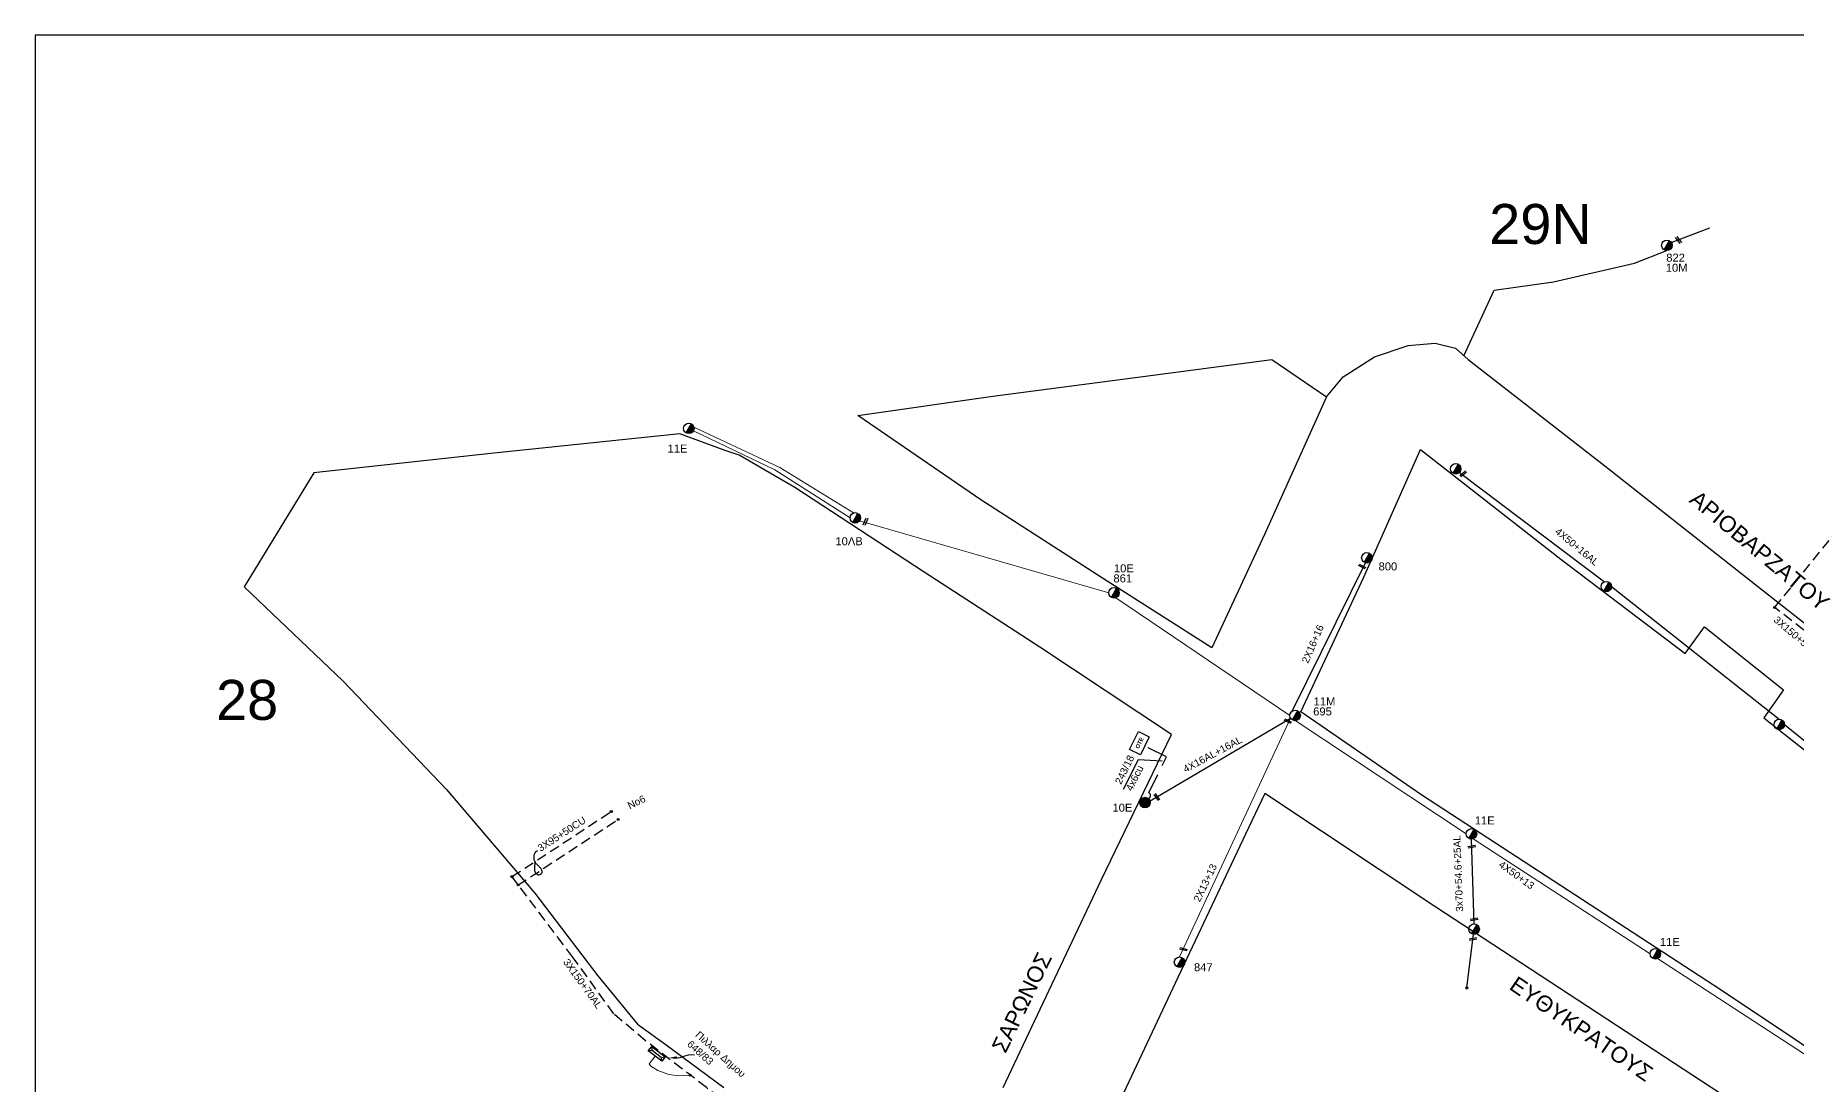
# Model space of a CAD drawing. Header units: millimetres. Extents: x 800 to 1929, y 264 to 786.
# Drawn here: x 800.5 to 1020.7, y 654.3 to 785.5 of the extents above; entities that cross this region are included whole.
import ezdxf

# ---------------------------------------------------------------- set-up
doc = ezdxf.new("R2010")
doc.units = ezdxf.units.MM
doc.linetypes.add('DASHED', pattern=[19.05, 12.7, -6.35])
doc.linetypes.add('DASHEDX2', pattern=[38.1, 25.4, -12.7])
for name, color, linetype in [('Pillar OTE', 7, 'Continuous'), ('Γυμνά εναέρια ΧΤ και ΦΟΠ (1Φ)   2x16+16AL', 7, 'Continuous'), ('Γυμνά εναέρια ΧΤ και ΦΟΠ (3Φ)   4x16+16AL', 7, 'Continuous'), ('Γυμνά εναέρια ΧΤ και ΦΟΠ (3Φ)   4x50+16AL', 7, 'Continuous'), ('Επιγραφές - Σχήματα', 7, 'Continuous'), ('Καλώδια ΧΤ   3x150+50AL', 7, 'DASHED'), ('Καλώδια ΧΤ   3x95+50CU', 7, 'DASHED'), ('Μηχανική τομή', 7, 'Continuous'), ('Στύλος Ξύλινος', 7, 'Continuous'), ('Στύλος Ξύλινος @ 1', 7, 'Continuous'), ('Στύλος ΦΜ', 7, 'Continuous'), ('Στύλος ΦΜ @ 1', 7, 'Continuous'), ('Συνδέσεις', 7, 'Continuous'), ('Συνεστραμμένα ΧΤ   3x70+54.6+25 AL', 7, 'SYN_LINE'), ('Υποσταθμός πόλεως', 7, 'Continuous'), ('Υπόβαθρο ΔΕΗ', 7, 'Continuous'), ('Υπόγεια καλώδια Δικτύου ΧΤ και Παρ. ΧΤ - 3X150+70 AL', 7, 'DASHED'), ('Υπόγεια καλώδια Παροχών ΧΤ   4x50AL', 7, 'DASHED'), ('Υπόγεια καλώδια Παροχών ΧΤ   4x6', 7, 'DASHED')]:
    doc.layers.add(name, color=color, linetype=linetype)
doc.layers.add('Άγνωστα', color=7, linetype='Continuous', lineweight=5)
doc.styles.add('arial', font='arial.ttf')
doc.styles.get("Standard").update_dxf_attribs({"font": 'arial.ttf'})
doc.linetypes.add('SYN_LINE', pattern='A,0.5,-0.0001,["/\\/\\/\\/",Standard,S=0.1,R=0,X=0,Y=-0.05],-0.25', length=0.7501)
doc.dimstyles.new('ISO-25', dxfattribs={"dimtxt": 2.5, "dimasz": 1, "dimexe": 1.25, "dimexo": 0.625, "dimtad": 1, "dimtxsty": 'Standard', "dimcen": 2.5, "dimadec": 0, "dimazin": 0, "dimtfac": 1, "dimtmove": 0, "dimatfit": 3, "dimfxl": 1.25, "dimarcsym": 0})

# ---------------------------------------------------------------- blocks, each defined once
blk = doc.blocks.new('ΥΠΑΡΧΩΝ ΤΣΙΜΕΝΤΕΝΙΟΣ ΣΤΥΛΟΣ')
at = {"layer": 'Στύλος ΦΜ'}
blk.add_hatch(color=256, dxfattribs=at).paths.add_polyline_path([(-1.29, -2.28, 0.574793), (2.62, 0, 0.268822), (1.3, 2.27)])
blk.add_line((-1.29, -2.28), (1.3, 2.27), dxfattribs=at)
blk.add_circle((0, 0), 2.62, dxfattribs=at)
at = {"layer": 'Στύλος ΦΜ', "flags": 4}
for tag, p in [('ΑΡΙΘΜΟΣ', (-4.68, 8.05)), ('ΤΥΠΟΣ', (-4.91, 3.03))]:
    blk.add_attdef(tag, p, '', height=4, dxfattribs=at)
blk = doc.blocks.new('ΥΠΑΡΧΩΝ ΞΥΛΙΝΟΣ ΣΤΥΛΟΣ')
at = {"layer": 'Στύλος Ξύλινος'}
h = blk.add_hatch(color=7, dxfattribs=at)
h.paths.add_polyline_path([(-2.62, 0, 0.270008), (-1.29, -2.28), (1.3, 2.27, 0.576266)])
h.paths.add_polyline_path([(-1.29, -2.28, 0.574793), (2.62, 0, 0.268822), (1.3, 2.27)])
at = {"layer": 'Στύλος Ξύλινος', "color": 7}
blk.add_line((-1.29, -2.28), (1.3, 2.27), dxfattribs=at)
blk.add_circle((0, 0), 2.62, dxfattribs=at)
at = {"layer": 'Στύλος Ξύλινος', "flags": 4}
for tag, p in [('ΑΡΙΘΜΟΣ', (-4.91, 8.6)), ('ΤΥΠΟΣ', (-4.85, 3.39))]:
    blk.add_attdef(tag, p, '', height=4, dxfattribs=at)
blk = doc.blocks.new('*U37')
at = {"layer": 'Συνδέσεις', "linetype": 'SYN_LINE', "ltscale": 40}
blk.add_hatch(color=256, dxfattribs=at).paths.add_polyline_path([(0.5, -0.01, 1), (-0.5, -0.01, 1)])
at = {"layer": 'Συνδέσεις'}
blk.add_circle((0, -0.01), 0.5, dxfattribs=at)
blk = doc.blocks.new('ΜΗΧΑΝΙΚΗ ΤΟΜΗ')
at = {"layer": 'Μηχανική τομή', "ltscale": 40}
for p, q in [((-1.89, 0.78), (1.89, 0.78)), ((1.89, 0), (-1.89, 0))]:
    blk.add_line(p, q, dxfattribs=at)
blk = doc.blocks.new('ΥΠΟΣΤΑΘΜΟΣ ΠΟΛΕΩΣ')
at = {"layer": 'Υποσταθμός πόλεως', "linetype": 'Continuous', "ltscale": 40}
blk.add_lwpolyline([(-8.6, 2.8), (8.6, 2.8), (8.6, -2.8), (-8.6, -2.8)], close=True, dxfattribs=at)
for points in [[(-5.8, 0), (-8.6, 2.8)], [(5.8, 0), (8.6, 2.8)], [(-8.6, -2.8), (-5.8, 0)], [(-5.8, 0), (5.8, 0)], [(8.6, -2.8), (5.8, 0)]]:
    blk.add_lwpolyline(points, dxfattribs=at)
at = {"layer": 'Υποσταθμός πόλεως', "linetype": 'SYN_LINE', "ltscale": 40, "flags": 1}
for tag, p in [('ΜΕΤΑΣΧΗΜΑΤΙΣΜΟΣ', (10.6, 2.4)), ('ΙΣΧΥΣ', (10.6, -0.4)), ('ΑΡΙΘΜΟΣ', (10.7, -3.1))]:
    blk.add_attdef(tag, p, '', height=1.8, dxfattribs=at)
blk = doc.blocks.new('PILLAR ΟΤΕ')
at = {"layer": 'Pillar OTE', "ltscale": 40}
blk.add_lwpolyline([(-3.31, 2.02), (3.39, 2.02), (3.39, -1.99), (-3.31, -1.99)], close=True, dxfattribs=at)
at = {"layer": 'Pillar OTE', "insert": (-1.81, 0.71), "char_height": 1.3575, "width": 109.961, "attachment_point": 1}
blk.add_mtext('{\\fArial|b1|i0|c161|p34;OTE}', dxfattribs=at)

msp = doc.modelspace()

# ---------------------------------------------------------------- linework, layer by layer
at = {"layer": 'Άγνωστα', "color": 6, "linetype": 'SYN_LINE', "ltscale": 10}
for points in [[(882.745, 736.054), (892.909, 731.165), (892.909, 731.165), (892.909, 731.165), (892.909, 731.165), (902.318, 725.172)], [(882.799, 736.502), (893.564, 731.485), (893.564, 731.485), (893.564, 731.485), (893.564, 731.485), (902.769, 725.794)]]:
    msp.add_lwpolyline(points, dxfattribs=at)
at = {"layer": 'Άγνωστα', "color": 6}
for points in [[(903.52, 724.814), (934.656, 715.799)], [(935.525, 715.181), (957.298, 700.471)], [(943.504, 670.281), (957.388, 700.139)], [(957.952, 699.817), (979.338, 685.662)], [(980.216, 685.047), (1002.325, 670.674)], [(1003.244, 670.076), (1038.804, 646.958)]]:
    msp.add_lwpolyline(points, dxfattribs=at)
at = {"layer": 'Άγνωστα', "color": 1}
msp.add_lwpolyline([(877.95, 657.886), (877.231, 656.903), (877.42, 656.619), (878.279, 656.07), (879.526, 655.605), (880.245, 655.499), (880.997, 655.417), (882.355, 655.503)], dxfattribs=at)
at = {"layer": 'Γυμνά εναέρια ΧΤ και ΦΟΠ (1Φ)   2x16+16AL', "color": 6, "linetype": 'SYN_LINE', "ltscale": 10}
msp.add_lwpolyline([(957.602, 701.024), (966.74, 719.547)], dxfattribs=at)
at = {"layer": 'Γυμνά εναέρια ΧΤ και ΦΟΠ (3Φ)   4x16+16AL', "color": 6}
msp.add_lwpolyline([(939.815, 689.777), (957.388, 700.139)], dxfattribs=at)
at = {"layer": 'Γυμνά εναέρια ΧΤ και ΦΟΠ (3Φ)   4x50+16AL', "color": 85}
for points in [[(978.49, 730.843), (996.601, 717.184)], [(997.495, 716.575), (1018.467, 699.996)], [(1019.121, 699.342), (1031.767, 689.106)]]:
    msp.add_lwpolyline(points, dxfattribs=at)
at = {"layer": 'Επιγραφές - Σχήματα'}
msp.add_lwpolyline([(800.476, 264.095), (1822.688, 263.717), (1822.688, 785.504), (800.476, 785.504)], close=True, dxfattribs=at)
for points in [[(862.978, 682.226), (862.921, 681.907), (862.886, 681.647), (862.868, 681.438), (862.866, 681.274), (862.875, 681.145), (862.895, 681.046), (862.92, 680.967), (862.95, 680.902), (862.981, 680.844), (863.013, 680.791), (863.046, 680.744), (863.081, 680.703), (863.118, 680.667), (863.157, 680.636), (863.198, 680.61), (863.243, 680.59), (863.289, 680.574), (863.338, 680.564), (863.389, 680.559), (863.439, 680.559), (863.49, 680.565), (863.54, 680.576), (863.588, 680.593), (863.633, 680.615), (863.676, 680.644), (863.714, 680.677), (863.748, 680.715), (863.777, 680.756), (863.801, 680.8), (863.819, 680.847), (863.831, 680.895), (863.836, 680.943), (863.834, 680.992), (863.825, 681.041), (863.809, 681.09), (863.788, 681.139), (863.761, 681.19), (863.73, 681.241), (863.694, 681.292), (863.654, 681.345), (863.611, 681.399), (863.565, 681.454), (863.517, 681.509), (863.467, 681.564), (863.415, 681.619), (863.363, 681.673), (863.31, 681.726), (863.258, 681.778), (863.206, 681.828), (863.156, 681.877), (863.107, 681.926), (863.061, 681.976), (863.018, 682.029), (862.979, 682.084), (862.944, 682.143), (862.914, 682.208), (862.89, 682.277), (862.87, 682.352), (862.856, 682.431), (862.845, 682.514), (862.839, 682.599), (862.836, 682.685), (862.836, 682.773), (862.838, 682.861), (862.844, 682.949), (862.855, 683.036), (862.877, 683.124), (862.912, 683.214), (862.965, 683.306), (863.04, 683.4), (863.14, 683.497), (863.27, 683.599)], [(880.651, 657.69), (880.871, 657.674), (881.09, 657.711), (881.316, 657.783), (881.559, 657.873), (881.828, 657.962), (882.132, 658.034), (882.48, 658.071), (882.882, 658.055)]]:
    msp.add_lwpolyline(points, dxfattribs=at)
msp.add_solid([(880.656, 657.524), (879.651, 657.657), (880.645, 657.857)], dxfattribs=at)
at = {"layer": 'Καλώδια ΧΤ   3x150+50AL', "color": 85, "ltscale": 0.1}
msp.add_lwpolyline([(1029.813, 703.831), (1029.381, 703.887), (1029.104, 704.177), (1029.053, 705.283), (1017.89, 713.963), (1025.74, 723.64)], dxfattribs=at)
at = {"layer": 'Καλώδια ΧΤ   3x95+50CU', "color": 1, "ltscale": 0.1}
for points in [[(860.066, 680.319), (872.482, 688.45)], [(860.793, 679.238), (873.333, 687.475)]]:
    msp.add_lwpolyline(points, dxfattribs=at)
at = {"layer": 'Συνεστραμμένα ΧΤ   3x70+54.6+25 AL', "color": 6, "ltscale": 10}
msp.add_lwpolyline([(980.328, 674.413), (979.992, 685.008)], dxfattribs=at)
at = {"layer": 'Συνεστραμμένα ΧΤ   3x70+54.6+25 AL', "color": 6, "ltscale": 5}
msp.add_lwpolyline([(979.428, 666.4), (980.248, 673.109)], dxfattribs=at)
at = {"layer": 'Υπόβαθρο ΔΕΗ'}
for points in [[(1004.966, 759.597), (1009.795, 761.431)], [(979.048, 745.436), (982.85, 753.633), (990.249, 754.657), (1000.366, 757.013), (1004.419, 758.584)], [(961.855, 740.302), (963.968, 742.804), (967.867, 745.279), (972.071, 746.703), (975.435, 747.006), (978.018, 746.395), (979.575, 744.946), (996.664, 731.688), (1017.104, 715.551), (1033.999, 702.278), (1047.537, 691.311), (1053.613, 694.436), (1062.272, 708.841), (1070.827, 721.823), (1079.058, 731.819), (1091.013, 744.144), (1103.473, 756.248)], [(903.277, 737.957), (920.177, 740.369), (938.295, 742.741), (955.055, 744.949), (961.855, 740.302), (954.141, 723.089), (947.561, 708.927), (934.472, 717.251), (918.686, 727.41), (903.277, 737.957)], [(1038.955, 647.603), (1011.209, 666.13), (973.792, 690.496), (958.681, 700.919), (966.506, 717.668), (973.619, 733.705), (991.143, 720.016), (1006.693, 708.204), (1009.138, 711.546), (1018.981, 703.674), (1016.538, 700.19), (1043.774, 678.62), (1039.269, 647.786)]]:
    msp.add_lwpolyline(points, dxfattribs=at)
at = {"layer": 'Υπόβαθρο ΔΕΗ', "ltscale": 0.1}
for points in [[(921.479, 653.943), (926.453, 664.563), (933.745, 679.963), (942.488, 698.101), (926.036, 709.009), (911.57, 718.382), (895.415, 728.963), (888.48, 733.006), (886.573, 733.649), (881.032, 735.666), (857.432, 733.233), (835.289, 730.793)], [(835.289, 730.793), (826.611, 716.532), (838.946, 704.772), (851.875, 691.212), (862.923, 678.27), (870.797, 667.9), (875.736, 661.874), (879.325, 659.274), (886.561, 653.943)], [(1007.79, 564.99), (1025.916, 558.642), (1037.345, 635.789), (1009.969, 653.943), (975.526, 676.51), (954.154, 690.713), (951.753, 685.635), (943.007, 667.077), (936.835, 653.943), (910.723, 598.982), (940.142, 588.679)]]:
    msp.add_lwpolyline(points, dxfattribs=at)
at = {"layer": 'Υπόγεια καλώδια Δικτύου ΧΤ και Παρ. ΧΤ - 3X150+70 AL', "color": 1, "ltscale": 0.1}
msp.add_lwpolyline([(905.616, 626.505), (901.451, 626.389), (896.717, 638.082), (891.188, 646.375), (889.327, 649.39), (887.53, 651.411), (884.379, 653.943), (876.767, 659.809), (872.794, 663.169), (867.647, 670.294), (860.066, 680.319)], dxfattribs=at)
at = {"layer": 'Υπόγεια καλώδια Παροχών ΧΤ   4x6', "color": 6, "linetype": 'DASHEDX2', "ltscale": 0.1}
msp.add_lwpolyline([(939.591, 690.096, 0.6910296), (939.685, 690.794), (941.856, 695.298), (939.141, 696.606)], format="xyb", dxfattribs=at)

# ---------------------------------------------------------------- block references
at = {"layer": 'Pillar OTE', "xscale": 0.375, "yscale": 0.375, "zscale": 0.375, "rotation": 64}
msp.add_blockref('PILLAR ΟΤΕ', (938.489, 696.981), dxfattribs=at)
at = {"layer": 'Μηχανική τομή'}
for p, xscale, yscale, zscale, rotation in [((1005.949, 759.971), 0.2500000000002427, 0.2500000000002427, 0.2500000000002427, 127.0924128106889), ((979.018, 730.588), 0.250000000000178, 0.250000000000178, 0.250000000000178, 40.98734536323393), ((904.164, 724.74), 0.2500000000000905, 0.2500000000000905, 0.2500000000000905, 246.9529762950157), ((966.388, 719.17), 0.2500000000001438, 0.2500000000001438, 0.2500000000001438, 153.4230053430349), ((957.081, 699.832), 0.2500000000001438, 0.2500000000001438, 0.2500000000001438, 153.4230053430349), ((940.586, 690.216), 0.2500000000002121, 0.2500000000002121, 0.2500000000002121, 304.6371528776751), ((980.057, 683.975), 0.2500000000001764, 0.2500000000001764, 0.2500000000001764, 10.17077439094278), ((980.345, 674.882), 0.2500000000001764, 0.2500000000001764, 0.2500000000001764, 10.17077439094278), ((980.211, 672.435), 0.2500000000001764, 0.2500000000001764, 0.2500000000001764, 10.17077439094278), ((943.94, 671.149), 0.2500000000001559, 0.2500000000001559, 0.2500000000001559, 345.3651550220306)]:
    msp.add_blockref('ΜΗΧΑΝΙΚΗ ΤΟΜΗ', p, dxfattribs=dict(at, xscale=xscale, yscale=yscale, zscale=zscale, rotation=rotation))
at = {"layer": 'Στύλος Ξύλινος @ 1', "ltscale": 40}
ref = msp.add_blockref('ΥΠΑΡΧΩΝ ΞΥΛΙΝΟΣ ΣΤΥΛΟΣ', (939.192, 689.578), dxfattribs=dict(at, xscale=0.25, yscale=0.25, zscale=0.25))
ref.add_attrib('ΤΥΠΟΣ', '10E', (935.121, 688.439), dxfattribs={"layer": 'Στύλος Ξύλινος', "height": 1, "flags": 4})
at = {"layer": 'Στύλος ΦΜ @ 1', "ltscale": 40}
ref = msp.add_blockref('ΥΠΑΡΧΩΝ ΤΣΙΜΕΝΤΕΝΙΟΣ ΣΤΥΛΟΣ', (1004.419, 759.238), dxfattribs=dict(at, xscale=0.25, yscale=0.25, zscale=0.25))
ref.add_attrib('ΤΥΠΟΣ', '10M', (1004.281, 755.938), dxfattribs={"layer": 'Στύλος ΦΜ', "height": 1, "flags": 4})
ref.add_attrib('ΑΡΙΘΜΟΣ', '822', (1004.34, 757.195), dxfattribs={"layer": 'Στύλος ΦΜ', "height": 1, "flags": 4})
ref = msp.add_blockref('ΥΠΑΡΧΩΝ ΤΣΙΜΕΝΤΕΝΙΟΣ ΣΤΥΛΟΣ', (882.163, 736.352), dxfattribs=dict(at, xscale=0.25, yscale=0.25, zscale=0.25))
ref.add_attrib('ΤΥΠΟΣ', '11E', (879.522, 733.337), dxfattribs={"layer": 'Στύλος ΦΜ', "height": 1, "flags": 4})
at = {"layer": 'Στύλος ΦΜ @ 1', "ltscale": 40, "xscale": 0.25, "yscale": 0.25, "zscale": 0.25}
for p in [(978.028, 731.306), (996.84, 716.575), (1018.467, 699.342), (980.328, 673.759)]:
    msp.add_blockref('ΥΠΑΡΧΩΝ ΤΣΙΜΕΝΤΕΝΙΟΣ ΣΤΥΛΟΣ', p, dxfattribs=at)
at = {"layer": 'Στύλος ΦΜ @ 1', "ltscale": 40}
ref = msp.add_blockref('ΥΠΑΡΧΩΝ ΤΣΙΜΕΝΤΕΝΙΟΣ ΣΤΥΛΟΣ', (902.972, 725.172), dxfattribs=dict(at, xscale=0.25, yscale=0.25, zscale=0.25))
ref.add_attrib('ΤΥΠΟΣ', '10ΛΒ', (900.49, 721.744), dxfattribs={"layer": 'Στύλος ΦΜ', "height": 1, "flags": 4})
ref = msp.add_blockref('ΥΠΑΡΧΩΝ ΤΣΙΜΕΝΤΕΝΙΟΣ ΣΤΥΛΟΣ', (966.923, 720.175), dxfattribs=dict(at, xscale=0.25, yscale=0.25, zscale=0.25))
ref.add_attrib('ΤΥΠΟΣ', '800', (968.382, 718.6), dxfattribs={"layer": 'Στύλος ΦΜ', "height": 1, "flags": 4})
ref = msp.add_blockref('ΥΠΑΡΧΩΝ ΤΣΙΜΕΝΤΕΝΙΟΣ ΣΤΥΛΟΣ', (935.31, 715.799), dxfattribs=dict(at, xscale=0.25, yscale=0.25, zscale=0.25))
ref.add_attrib('ΤΥΠΟΣ', '861', (935.241, 717.101), dxfattribs={"layer": 'Στύλος ΦΜ', "height": 1, "flags": 4})
ref.add_attrib('ΑΡΙΘΜΟΣ', '10E', (935.301, 718.358), dxfattribs={"layer": 'Στύλος ΦΜ', "height": 1, "flags": 4})
ref = msp.add_blockref('ΥΠΑΡΧΩΝ ΤΣΙΜΕΝΤΕΝΙΟΣ ΣΤΥΛΟΣ', (957.952, 700.471), dxfattribs=dict(at, xscale=0.25, yscale=0.25, zscale=0.25))
ref.add_attrib('ΤΥΠΟΣ', '695', (960.208, 700.47), dxfattribs={"layer": 'Στύλος ΦΜ', "height": 1, "flags": 4})
ref.add_attrib('ΑΡΙΘΜΟΣ', '11M', (960.267, 701.727), dxfattribs={"layer": 'Στύλος ΦΜ', "height": 1, "flags": 4})
ref = msp.add_blockref('ΥΠΑΡΧΩΝ ΤΣΙΜΕΝΤΕΝΙΟΣ ΣΤΥΛΟΣ', (979.992, 685.662), dxfattribs=dict(at, xscale=0.25, yscale=0.25, zscale=0.25))
ref.add_attrib('ΤΥΠΟΣ', '11E', (980.408, 686.848), dxfattribs={"layer": 'Στύλος ΦΜ', "height": 1, "flags": 4})
ref = msp.add_blockref('ΥΠΑΡΧΩΝ ΤΣΙΜΕΝΤΕΝΙΟΣ ΣΤΥΛΟΣ', (1002.979, 670.674), dxfattribs=dict(at, xscale=0.25, yscale=0.25, zscale=0.25))
ref.add_attrib('ΤΥΠΟΣ', '11E', (1003.538, 671.65), dxfattribs={"layer": 'Στύλος ΦΜ', "height": 1, "flags": 4})
ref = msp.add_blockref('ΥΠΑΡΧΩΝ ΤΣΙΜΕΝΤΕΝΙΟΣ ΣΤΥΛΟΣ', (943.504, 669.627), dxfattribs=dict(at, xscale=0.25, yscale=0.25, zscale=0.25))
ref.add_attrib('ΤΥΠΟΣ', '847', (945.313, 668.492), dxfattribs={"layer": 'Στύλος ΦΜ', "height": 1, "flags": 4})
at = {"layer": 'Συνδέσεις', "xscale": 0.25, "yscale": 0.25, "zscale": 0.25}
for p in [(1017.891, 713.966), (872.482, 688.452), (873.333, 687.478), (860.067, 680.322), (860.854, 679.281), (979.429, 666.403), (882.334, 655.513)]:
    msp.add_blockref('*U37', p, dxfattribs=at)
at = {"layer": 'Υποσταθμός πόλεως', "xscale": 0.1250000000000021, "yscale": 0.1250000000000021, "zscale": 0.1250000000000021, "rotation": 322.3222550660101}
msp.add_blockref('ΥΠΟΣΤΑΘΜΟΣ ΠΟΛΕΩΣ', (878.165, 658.164), dxfattribs=at)

# ---------------------------------------------------------------- texts
at = {"layer": 'Άγνωστα', "color": 7, "char_height": 0.9, "width": 84.18588, "attachment_point": 1}
for s, insert, rotation in [('2X13+13', (945.221, 677.454), 64.4126), ('4X50+13', (983.836, 682.366), 324.23361)]:
    msp.add_mtext(s, dxfattribs=dict(at, insert=insert, rotation=rotation))
at = {"layer": 'Γυμνά εναέρια ΧΤ και ΦΟΠ (1Φ)   2x16+16AL', "color": 7, "insert": (958.741, 707.259), "char_height": 0.9, "width": 84.18588, "attachment_point": 1, "rotation": 66.71352}
msp.add_mtext('2X16+16', dxfattribs=at)
at = {"layer": 'Γυμνά εναέρια ΧΤ και ΦΟΠ (3Φ)   4x16+16AL', "color": 7, "insert": (943.826, 694.075), "char_height": 0.9, "width": 84.18588, "attachment_point": 1, "rotation": 28.32295}
msp.add_mtext('4X16AL+16AL', dxfattribs=at)
at = {"layer": 'Γυμνά εναέρια ΧΤ και ΦΟΠ (3Φ)   4x50+16AL', "color": 7, "insert": (990.92, 723.998), "char_height": 0.9, "width": 84.18588, "attachment_point": 1, "rotation": 320.5772}
msp.add_mtext('4X50+16AL', dxfattribs=at)
at = {"layer": 'Επιγραφές - Σχήματα', "char_height": 5, "width": 21.57091, "attachment_point": 1}
for s, insert in [('29N', (982.211, 764.408)), ('28', (823.075, 704.914))]:
    msp.add_mtext(s, dxfattribs=dict(at, insert=insert))
at = {"layer": 'Επιγραφές - Σχήματα', "char_height": 2, "width": 15.00172, "attachment_point": 1}
for s, insert, rotation in [('ΑΡΙΟΒΑΡΖΑΤΟΥ', (1008.373, 728.752), 320.17621), ('ΣΑΡΩΝΟΣ', (919.947, 658.985), 64.1535), ('ΕΥΘΥΚΡΑΤΟΥΣ', (985.71, 667.988), 325.66683)]:
    msp.add_mtext(s, dxfattribs=dict(at, insert=insert, rotation=rotation))
at = {"layer": 'Επιγραφές - Σχήματα', "insert": (874.393, 689.531), "char_height": 0.9, "width": 84.18588, "attachment_point": 1, "rotation": 26.43675, "style": 'arial'}
msp.add_mtext('No6', dxfattribs=at)
at = {"layer": 'Επιγραφές - Σχήματα', "ltscale": 40, "char_height": 0.9, "width": 47.0228, "attachment_point": 1, "rotation": 318.09825, "style": 'arial'}
for s, insert in [('Πιλλαρ Δημου', (883.502, 661.081)), ('{\\fArial|b0|i0|c161|p34;648/83}', (882.48, 659.927))]:
    msp.add_mtext(s, dxfattribs=dict(at, insert=insert))
at = {"layer": 'Καλώδια ΧΤ   3x150+50AL', "color": 7, "insert": (1018.253, 712.97), "char_height": 0.9, "width": 84.18588, "attachment_point": 1, "rotation": 319.65445}
msp.add_mtext('3X150+50AL', dxfattribs=at)
at = {"layer": 'Καλώδια ΧΤ   3x95+50CU', "color": 7, "insert": (863.149, 684.158), "char_height": 0.9, "width": 84.18588, "attachment_point": 1, "rotation": 32.96026}
msp.add_mtext('3X95+50CU', dxfattribs=at)
at = {"layer": 'Συνεστραμμένα ΧΤ   3x70+54.6+25 AL', "color": 7, "insert": (978.059, 675.913), "char_height": 0.9, "width": 84.18588, "attachment_point": 1, "rotation": 92.10995}
msp.add_mtext('3x70+54.6+25AL', dxfattribs=at)
at = {"layer": 'Υπόγεια καλώδια Δικτύου ΧΤ και Παρ. ΧΤ - 3X150+70 AL', "color": 7, "insert": (867.141, 670.16), "char_height": 0.9, "width": 84.18588, "attachment_point": 1, "rotation": 305.88628}
msp.add_mtext('3X150+70AL', dxfattribs=at)
at = {"layer": 'Υπόγεια καλώδια Παροχών ΧΤ   4x50AL', "color": 7, "ltscale": 0.2, "char_height": 0.9, "attachment_point": 1, "rotation": 64}
for s, insert in [('243/18', (935.387, 692.162)), ('4x6cu', (936.749, 691.325))]:
    msp.add_mtext_dynamic_manual_height_columns(s, width=1.8, gutter_width=12.5, heights=[0.118], dxfattribs=dict(at, insert=insert))

# ---------------------------------------------------------------- leaders
at = {"layer": 'Επιγραφές - Σχήματα'}
msp.add_leader([(941.316, 694.745), (938.35, 694.939), (936.475, 691.201)], dimstyle='ISO-25', override={"dimasz": 0.1, "dimgap": 0.625, "dimtad": 0}, dxfattribs=at)

doc.saveas('drawing.dxf')
